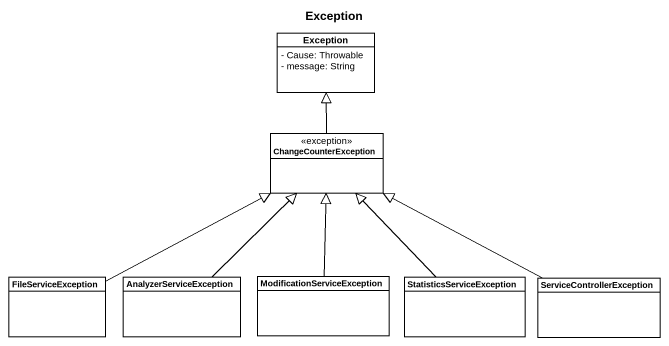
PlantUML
@startuml
title Exception
hide circle
hide empty members
skinparam classAttributeIconSize 0
class "Exception" as Exception_ {
  - Cause: Throwable
  - message: String
}
class ChangeCounterException <<exception>>
class FileServiceException
class AnalyzerServiceException
class ModificationServiceException
class StatisticsServiceException
class ServiceControllerException
ChangeCounterException -up-|> Exception_
FileServiceException -right-|> ChangeCounterException
AnalyzerServiceException -up-|> ChangeCounterException
ModificationServiceException -up-|> ChangeCounterException
StatisticsServiceException -up-|> ChangeCounterException
ServiceControllerException -left-|> ChangeCounterException
@enduml
